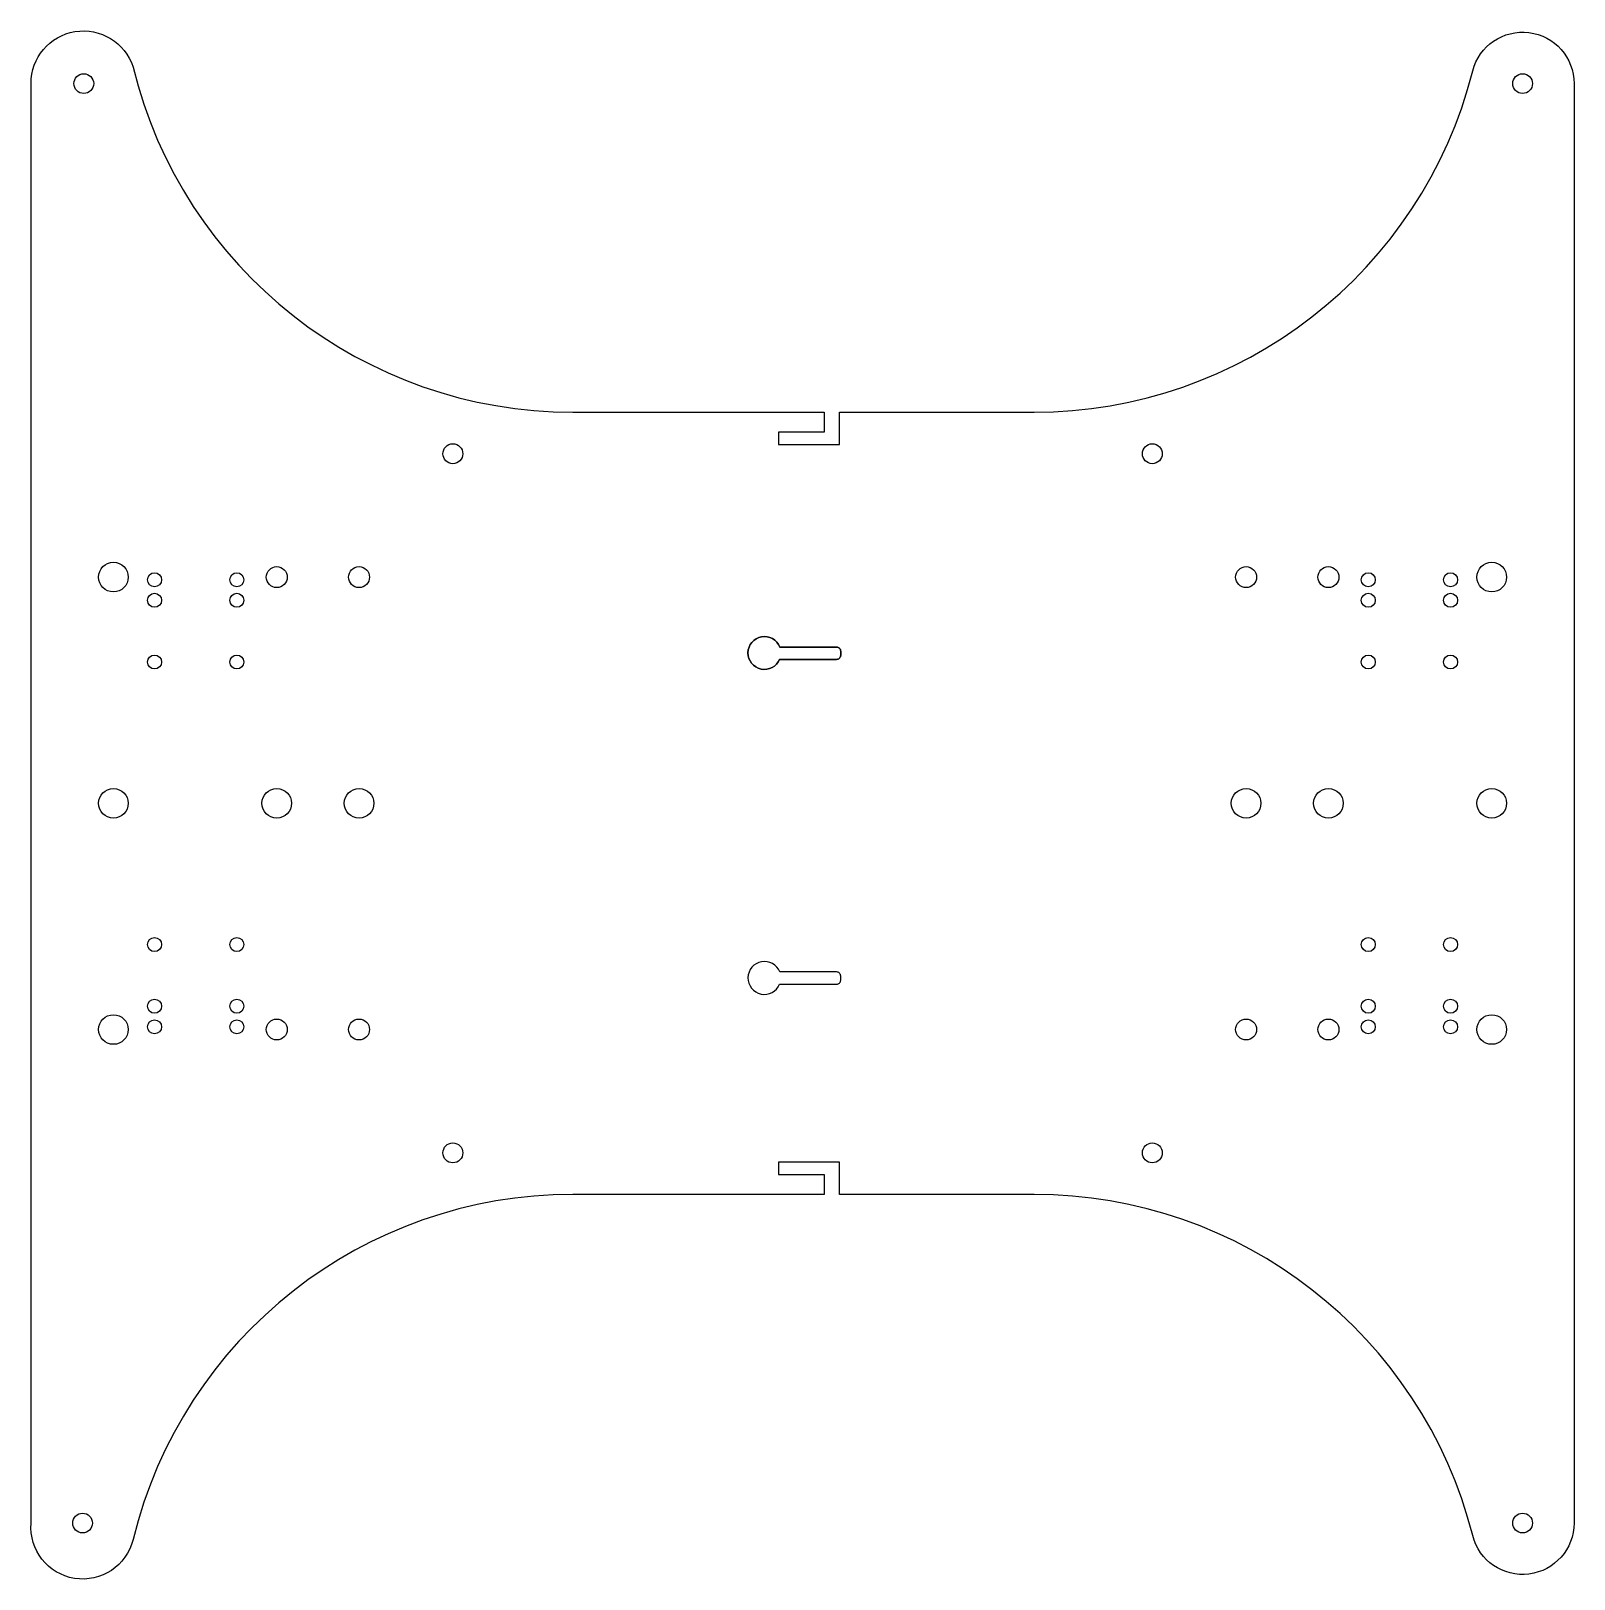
# Model space of a CAD drawing. Header units: millimetres. Extents: x -188 to 187, y -187 to 189.
import ezdxf

# ---------------------------------------------------------------- set-up
doc = ezdxf.new("R2010")
doc.units = ezdxf.units.MM
doc.layers.get('0').update_dxf_attribs({"linetype": 'CONTINUOUS'})

msp = doc.modelspace()

# ---------------------------------------------------------------- linework, layer by layer
for points in [[(-5.84, -89.09), (5.21, -89.09), (5.21, -93.94), (-55.87, -93.94, 0.345724), (-162.73, -177.86, -0.924637), (-187.5, -173.84), (-187.5, 176.16, -0.857693), (-162.73, 180.19, 0.345724), (-55.87, 96.27), (5.21, 96.27), (5.21, 91.42), (-5.84, 91.42), (-5.84, 88.42), (9, 88.42), (9, 96.27), (56.25, 96.27, 0.343229), (162.88, 179.24, -0.882969), (187.5, 176.16), (187.5, -173.84, -0.882976), (162.88, -176.91, 0.343229), (56.25, -93.94), (9, -93.94), (9, -86.09), (-5.84, -86.09)], [(5.21, -89.09), (5.21, -93.94), (-55.87, -93.94, 0.345724), (-162.73, -177.86, -0.924637), (-187.5, -173.84), (-187.5, 176.16, -0.857693), (-162.73, 180.19, 0.345724), (-55.87, 96.27), (5.21, 96.27), (5.21, 91.42), (-5.84, 91.42), (-5.84, 88.42), (9, 88.42), (9, 96.27), (56.25, 96.27, 0.343229), (162.88, 179.24, -0.882969), (187.5, 176.16), (187.5, -173.84, -0.882976), (162.88, -176.91, 0.343229), (56.25, -93.94), (9, -93.94), (9, -86.09), (-5.84, -86.09), (-5.84, -89.09)], [(-5.54, 39.16, 5.138299), (-5.58, 36.16, -5.138299)], [(-5.58, 36.16), (8.26, 36.16, 0.414214), (9.26, 37.16), (9.26, 38.16), (9.26, 37.16, -0.414214), (8.26, 36.16)], [(9.26, 38.16, 0.414214), (8.26, 39.16, -0.414214)], [(8.26, -42.84, 0.414214), (9.26, -41.84), (9.26, -40.84, 0.414214), (8.26, -39.84), (-5.54, -39.84, 5.138299), (-5.58, -42.84)], [(8.26, -39.84), (-5.54, -39.84, 5.138299), (-5.58, -42.84), (8.26, -42.84, 0.414214), (9.26, -41.84), (9.26, -40.84, 0.414214)]]:
    msp.add_lwpolyline(points, format="xyb", close=True)
msp.add_lwpolyline([(8.26, 39.16), (-5.54, 39.16)], close=True)
for centre, radius in [((-174.7, 176.16), 2.4), ((-174.7, 176.16), 2.4), ((175, 176.16), 2.4), ((175, 176.16), 2.4), ((-85, 86.16), 2.42), ((-85, 86.16), 2.42), ((85, 86.16), 2.42), ((85, 86.16), 2.42), ((-167.5, 56.16), 3.6), ((-167.5, 56.16), 3.6), ((-157.5, 55.52), 1.7), ((-157.5, 55.52), 1.7), ((-137.5, 55.52), 1.7), ((-137.5, 55.52), 1.7), ((-127.8, 56.16), 2.55), ((-127.8, 56.16), 2.55), ((-107.8, 56.16), 2.55), ((-107.8, 56.16), 2.55), ((107.8, 56.16), 2.55), ((107.8, 56.16), 2.55), ((127.8, 56.16), 2.55), ((127.8, 56.16), 2.55), ((137.5, 55.52), 1.7), ((137.5, 55.52), 1.7), ((157.5, 55.52), 1.7), ((157.5, 55.52), 1.7), ((167.5, 56.16), 3.6), ((167.5, 56.16), 3.6), ((-157.5, 50.52), 1.7), ((-157.5, 50.52), 1.7), ((-137.5, 50.52), 1.7), ((-137.5, 50.52), 1.7), ((137.5, 50.52), 1.7), ((137.5, 50.52), 1.7), ((157.5, 50.52), 1.7), ((157.5, 50.52), 1.7), ((-157.5, 35.52), 1.7), ((-157.5, 35.52), 1.7), ((-137.5, 35.52), 1.7), ((-137.5, 35.52), 1.7), ((137.5, 35.52), 1.7), ((137.5, 35.52), 1.7), ((157.5, 35.52), 1.7), ((157.5, 35.52), 1.7), ((-167.5, 1.16), 3.6), ((-167.5, 1.16), 3.6), ((-127.8, 1.16), 3.6), ((-127.8, 1.16), 3.6), ((-107.8, 1.16), 3.6), ((-107.8, 1.16), 3.6), ((107.8, 1.16), 3.6), ((107.8, 1.16), 3.6), ((127.8, 1.16), 3.6), ((127.8, 1.16), 3.6), ((167.5, 1.16), 3.6), ((167.5, 1.16), 3.6), ((-157.5, -33.19), 1.7), ((-157.5, -33.19), 1.7), ((-137.5, -33.19), 1.7), ((-137.5, -33.19), 1.7), ((137.5, -33.19), 1.7), ((137.5, -33.19), 1.7), ((157.5, -33.19), 1.7), ((157.5, -33.19), 1.7), ((-157.5, -48.19), 1.7), ((-157.5, -48.19), 1.7), ((-137.5, -48.19), 1.7), ((-137.5, -48.19), 1.7), ((137.5, -48.19), 1.7), ((137.5, -48.19), 1.7), ((157.5, -48.19), 1.7), ((157.5, -48.19), 1.7), ((-167.5, -53.84), 3.6), ((-167.5, -53.84), 3.6), ((-157.5, -53.19), 1.7), ((-157.5, -53.19), 1.7), ((-137.5, -53.19), 1.7), ((-137.5, -53.19), 1.7), ((-127.8, -53.84), 2.55), ((-127.8, -53.84), 2.55), ((-107.8, -53.84), 2.55), ((-107.8, -53.84), 2.55), ((107.8, -53.84), 2.55), ((107.8, -53.84), 2.55), ((127.8, -53.84), 2.55), ((127.8, -53.84), 2.55), ((137.5, -53.19), 1.7), ((137.5, -53.19), 1.7), ((157.5, -53.19), 1.7), ((157.5, -53.19), 1.7), ((167.5, -53.84), 3.6), ((167.5, -53.84), 3.6), ((-85, -83.84), 2.42), ((-85, -83.84), 2.42), ((85, -83.84), 2.42), ((85, -83.84), 2.42), ((-175, -173.84), 2.4), ((-175, -173.84), 2.4), ((175, -173.84), 2.4), ((175, -173.84), 2.4)]:
    msp.add_circle(centre, radius)

doc.saveas('drawing.dxf')
